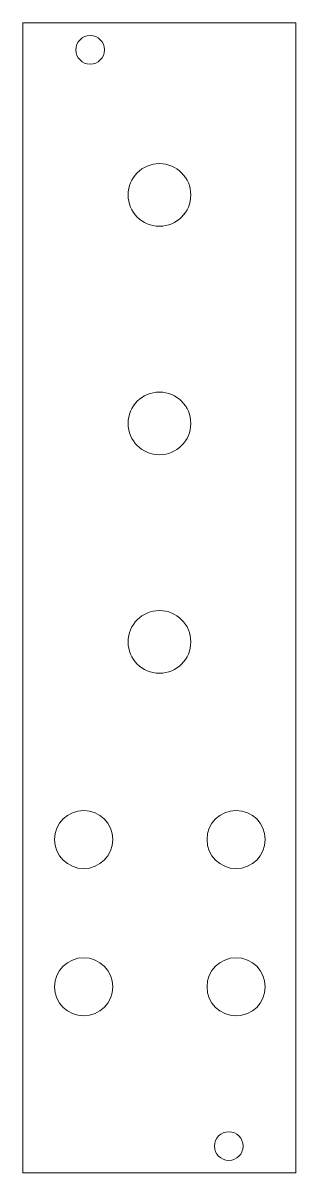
# Model space of a CAD drawing. Header units: millimetres. Extents: x 133 to 164, y -169 to -41.
import ezdxf

# ---------------------------------------------------------------- set-up
doc = ezdxf.new("R2010")
doc.units = ezdxf.units.MM
doc.header["$MEASUREMENT"] = 0
doc.layers.add('レイヤー 1', color=7, linetype='Continuous', lineweight=0)

msp = doc.modelspace()

# ---------------------------------------------------------------- linework, layer by layer
at = {"layer": 'レイヤー 1', "color": 250, "lineweight": 9, "true_color": 0x231815}
msp.add_lwpolyline([(163.63, -169.33), (133.15, -169.33), (133.15, -40.83), (163.63, -40.83)], close=True, dxfattribs=at)
for centre, radius in [((140.65, -43.83), 1.6), ((148.39, -60.05), 3.5), ((148.39, -85.58), 3.5), ((148.39, -109.99), 3.5), ((139.93, -132.07), 3.25), ((156.95, -132.07), 3.25), ((139.93, -148.53), 3.25), ((156.95, -148.53), 3.25), ((156.13, -166.33), 1.6)]:
    msp.add_circle(centre, radius, dxfattribs=at)

doc.saveas('drawing.dxf')
